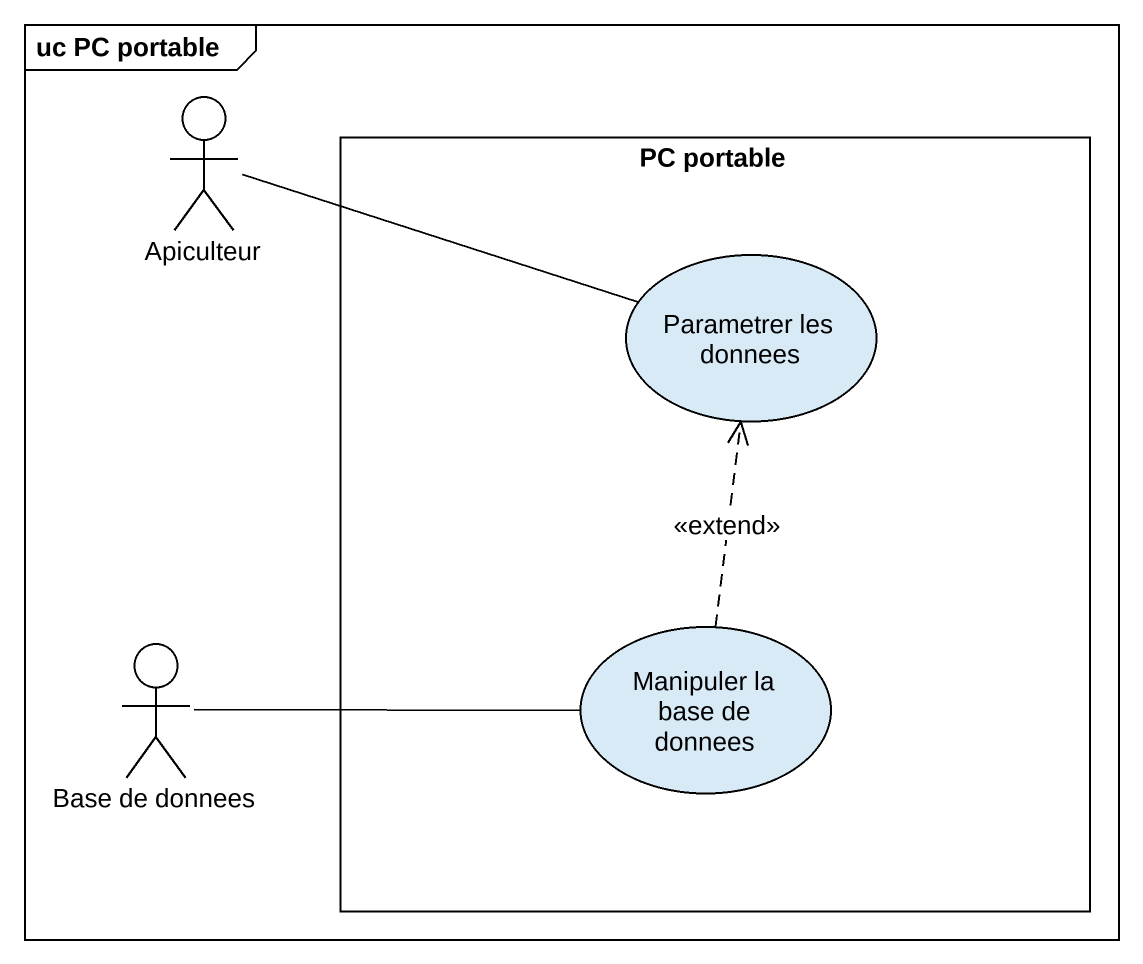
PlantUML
@startuml
mainframe uc PC portable
actor Apiculteur
rectangle "PC portable" as PC_portable {
  usecase "Parametrer les donnees" as Parametrer_les_donnees
  usecase "Manipuler la base de donnees" as Manipuler_la_base_de_donnees
}
actor "Base de donnees" as Base_de_donnees
Apiculteur -right- Parametrer_les_donnees
Manipuler_la_base_de_donnees .up.> Parametrer_les_donnees : <<extend>>
Base_de_donnees -right- Manipuler_la_base_de_donnees
@enduml
